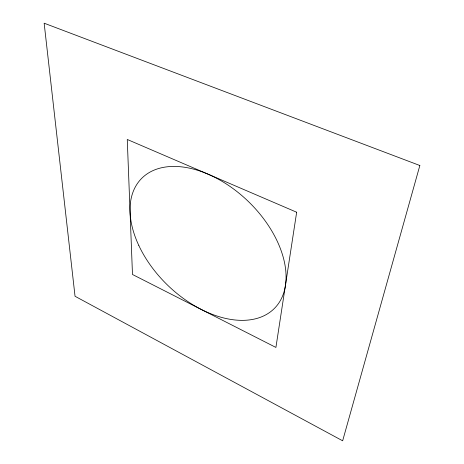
<?xml version="1.0" encoding="UTF-8"?>
<svg xmlns="http://www.w3.org/2000/svg" width="464" height="464" viewBox="0 0 464 464"><rect width="100%" height="100%" fill="white"/><g stroke="black" fill="none" stroke-linecap="round" stroke-linejoin="round"><path stroke-width="0.7" d="M296.658 212.228L275.912 347.437L132.484 274.485L127.264 139.473L296.658 212.228M419.85 165.509L342.647 440.8L75.04 296.27L44.15 23.2L419.85 165.509M138.829 245.514A92.899 58.139 44.1 0 0 273.806 308.995A92.899 58.139 44.1 0 0 211.462 175.705A92.899 58.139 44.1 0 0 138.829 245.514"/></g></svg>
